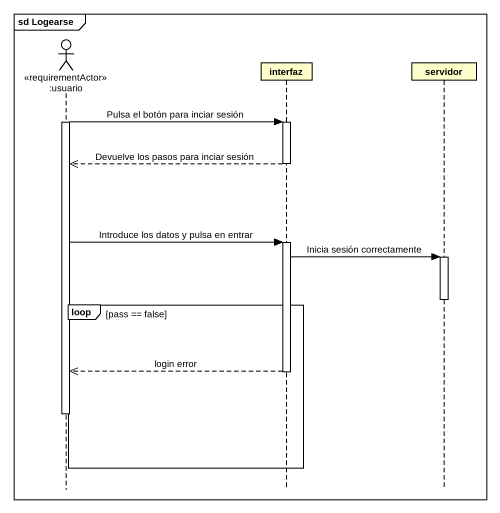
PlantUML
@startuml
mainframe sd Logearse
hide footbox
actor ":usuario" as usuario <<requirementActor>>
participant interfaz
participant servidor

activate usuario
usuario -> interfaz : Pulsa el botón para inciar sesión
activate interfaz
interfaz -->> usuario : Devuelve los pasos para inciar sesión
deactivate interfaz
usuario -> interfaz : Introduce los datos y pulsa en entrar
activate interfaz
interfaz -> servidor : Inicia sesión correctamente
activate servidor
deactivate servidor
loop pass == false
  interfaz -->> usuario : login error
  deactivate interfaz
  deactivate usuario
end
@enduml
